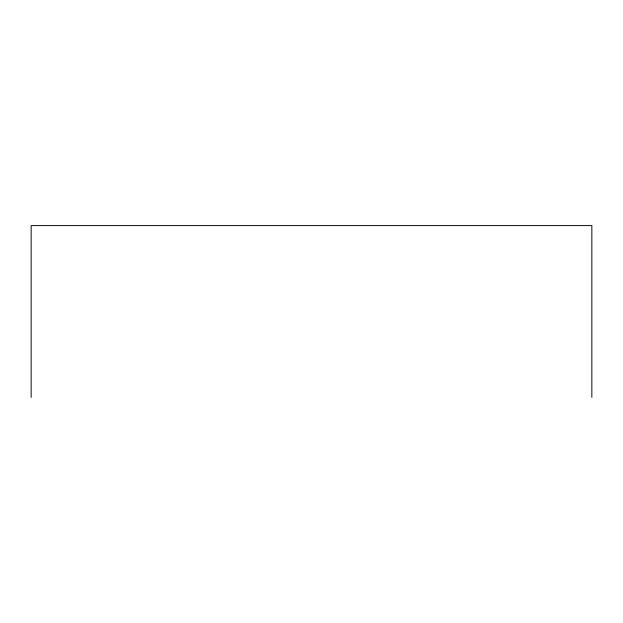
<?xml version="1.0" encoding="UTF-8"?>
<svg xmlns="http://www.w3.org/2000/svg" width="623" height="623" viewBox="0 0 623 623"><rect width="100%" height="100%" fill="white"/><g stroke="black" fill="none" stroke-linecap="round" stroke-linejoin="round"><path stroke-width="0.93" d="M591.85 397.404L591.85 225.596L31.15 225.596L31.15 397.404"/></g></svg>
